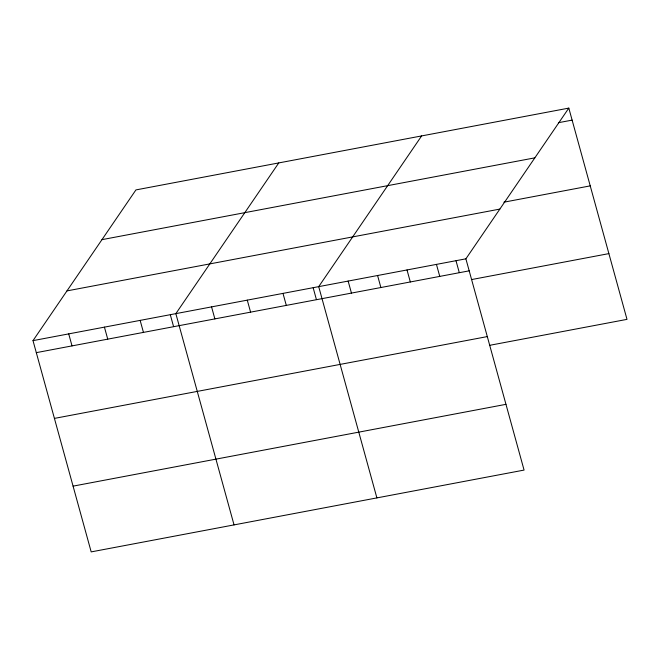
<?xml version="1.0" encoding="UTF-8"?>
<svg xmlns="http://www.w3.org/2000/svg" width="660" height="660" viewBox="0 0 660 660"><rect width="100%" height="100%" fill="white"/><g stroke="black" fill="none" stroke-linecap="round" stroke-linejoin="round"><path stroke-width="0.99" d="M568.813 108.108L465.886 258.827L524.073 470.085L91.187 551.892L33 340.634L135.927 189.915L568.813 108.108L627 319.366L489.629 345.328M278.776 162.921L175.849 313.64L234.044 524.898M421.633 135.919L318.706 286.638L376.893 497.904M558.376 122.71L572.121 120.12M101.962 239.654L534.847 157.847M503.885 202.191L590.23 185.873M66.965 290.895L499.851 209.088M33 340.634L465.886 258.827M36.308 352.646L469.194 270.839M471.52 279.576L608.891 253.613M54.417 418.399L487.303 336.592M73.078 486.139L505.964 404.332M456.027 260.807L459.278 272.588M436.45 264.388L439.758 276.4M407.014 269.957L410.322 281.96M377.578 275.517L380.886 287.529M348.142 281.077L351.45 293.089M313.178 287.81L316.421 299.59M282.991 293.387L286.3 305.399M247.277 300.135L250.585 312.147M211.563 306.892L214.871 318.896M170.329 314.803L173.572 326.584M140.143 320.389L143.451 332.392M104.428 327.137L107.737 339.149M68.714 333.886L72.022 345.898"/></g></svg>
